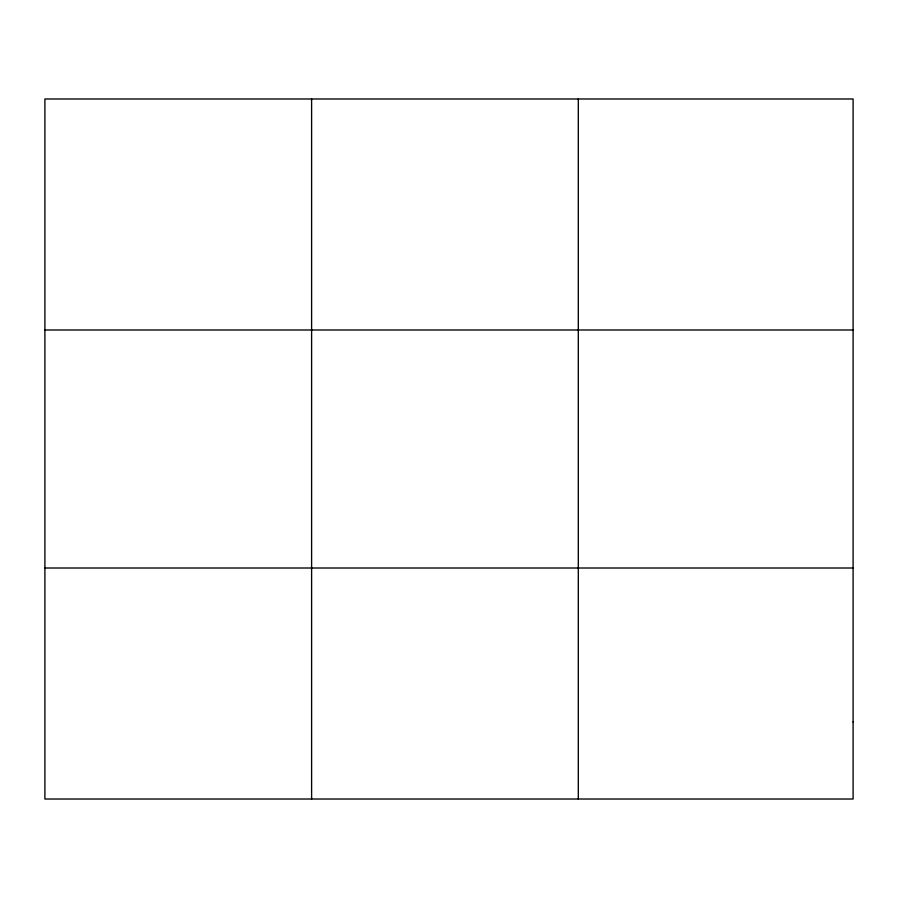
<?xml version="1.0" encoding="UTF-8"?>
<svg xmlns="http://www.w3.org/2000/svg" width="898" height="898" viewBox="0 0 898 898"><rect width="100%" height="100%" fill="white"/><g stroke="black" fill="none" stroke-linecap="round" stroke-linejoin="round"><path stroke-width="1.35" d="M311.606 799.018L311.606 98.982M578.312 799.018L578.312 98.982M44.9 329.993L853.1 329.993M44.9 568.007L853.1 568.007M853.1 722.014L853.1 799.018L44.9 799.018L44.9 98.982L853.1 98.982L853.1 722.014"/></g></svg>
